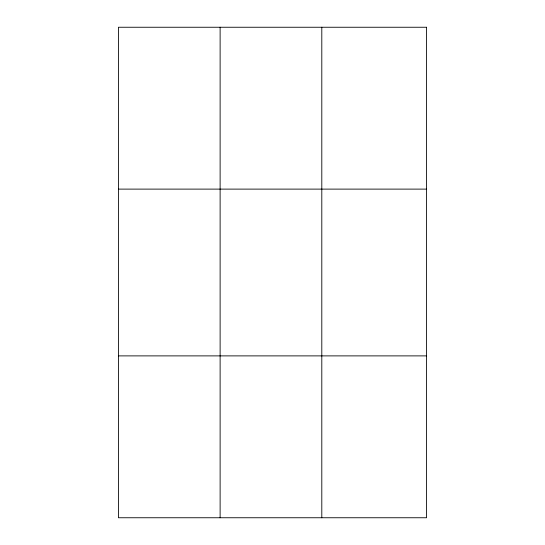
<?xml version="1.0" encoding="UTF-8"?>
<svg xmlns="http://www.w3.org/2000/svg" width="545" height="545" viewBox="0 0 545 545"><rect width="100%" height="100%" fill="white"/><g stroke="black" fill="none" stroke-linecap="round" stroke-linejoin="round"><path stroke-width="0.82" d="M220.119 27.25L220.119 517.75M321.802 27.25L321.802 517.75M118.435 189.115L426.565 189.115M118.435 355.885L426.565 355.885M426.565 27.25L426.565 517.75L118.435 517.75L118.435 27.25L426.565 27.25"/></g></svg>
